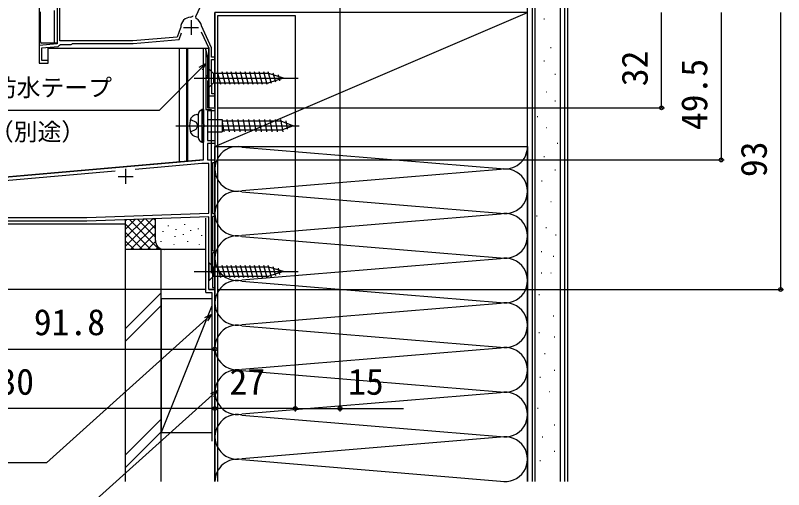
# Model space of a CAD drawing. Units: millimetres, scale not verified. Extents: x -525 to 525, y -783 to 778.
# Drawn here: x -194.3 to 63.7, y -248.9 to -89.6 of the extents above; entities that cross this region are included whole.
import ezdxf
from ezdxf.enums import TextEntityAlignment as Align

# ---------------------------------------------------------------- set-up
doc = ezdxf.new("R2010")
doc.units = ezdxf.units.MM
doc.header["$LTSCALE"] = 4
for name, color, linetype in [('0-2_YKK_11', 7, 'Continuous'), ('0-4_YKK_12', 2, 'Continuous'), ('0-5_YKK_13', 4, 'Continuous'), ('0-7_YKK_D', 6, 'Continuous'), ('0-9_YSS_K', 3, 'Continuous'), ('0-A_YSS_KE', 3, 'Continuous')]:
    doc.layers.add(name, color=color, linetype=linetype)
doc.styles.add('ＭＳ ゴシック', font='')
doc.styles.get('ＭＳ ゴシック').set_extended_font_data('MS Gothic')

msp = doc.modelspace()

# ---------------------------------------------------------------- linework, layer by layer
at = {"layer": '0-2_YKK_11'}
for p, q in [((-135.299, -91.2), (-135.299, -96.2)), ((-137.799, -93.7), (-132.799, -93.7)), ((-130.949, -126.96), (-130.949, -126.44)), ((-157.299, -141.2), (-157.299, -146.2)), ((-160.822, -141.945), (-212.012, -146.424)), ((-159.799, -143.7), (-154.799, -143.7))]:
    msp.add_line(p, q, dxfattribs=at)
for points in [[(-186.299, -66.4), (-186.299, -76.2), (-180.299, -76.2), (-180.299, -99.175), (-186.299, -99.7), (-186.299, -105.7), (-183.299, -105.7), (-183.299, -104.8), (-185.399, -104.8), (-185.399, -100.525), (-179.955, -100.048), (-179.507, -99.644), (-179.213, -99.4), (-175.599, -99.4), (-175.339, -99.25), (-175.079, -99.1), (-154.799, -99.1), (-139.299, -97.744), (-138.495, -95.536)], [(-133.556, -90.665), (-133.76, -90.02), (-124.099, -69.3), (-124.099, -68), (-121.499, -68), (-121.499, -71), (-120.699, -71), (-120.699, -68), (-118.999, -68), (-118.772, -67.897), (-118.562, -67.794), (-114.023, -67.556)], [(-138.799, -93.687), (-138.817, -93.788), (-139.948, -96.897), (-154.838, -98.2), (-179.399, -98.2), (-179.399, -76.102), (-174.048, -75.821)], [(-131.894, -95.134), (-129.299, -100.7), (-129.299, -116.7), (-127.299, -116.7), (-127.299, -116), (-128.299, -116), (-128.299, -112.9), (-128.349, -112.768), (-128.399, -112.635), (-128.399, -104.4), (-127.299, -104.4), (-127.299, -103.7), (-128.399, -103.7), (-128.399, -100.5), (-131.835, -93.132), (-131.858, -93.06)], [(-130.949, -126.44), (-131.099, -126.18), (-131.099, -100.737), (-130.577, -100.668), (-129.799, -103.573), (-129.799, -109.627), (-130.158, -110.25), (-130.199, -110.4), (-129.899, -110.7), (-129.299, -110.7), (-129.299, -111.2), (-129.599, -111.5), (-129.799, -111.7), (-129.799, -120.7), (-127.299, -120.7), (-127.299, -121.7), (-129.799, -121.7), (-129.799, -131.7), (-127.299, -131.7), (-127.299, -132.7), (-129.799, -132.7), (-129.799, -138.2), (-127.299, -138.2), (-127.299, -139.2), (-128.099, -139.2), (-128.099, -156.2), (-127.299, -156.2), (-127.299, -157.2), (-128.099, -157.2), (-128.099, -168.7), (-127.299, -168.7), (-127.299, -169.4), (-128.099, -169.4), (-128.099, -181), (-127.299, -181), (-127.299, -181.7), (-129.299, -181.7), (-129.299, -157.268), (-170.299, -158.7), (-217.299, -158.7)], [(-250.429, -148.58), (-131.099, -138.14), (-131.099, -127.22), (-130.949, -126.96)], [(-217.099, -151.973), (-217.099, -157.5), (-170.32, -157.5), (-129.299, -156.068), (-129.299, -139.4), (-131.731, -139.4), (-154.133, -141.36)]]:
    msp.add_lwpolyline(points, dxfattribs=at)
for centre, radius, start, end in [((-135.299, -93.7), 3.5, 92.26154, 179.78577), ((-135.476, -89.204), 1, 272.26153, 335.00001), ((-135.299, -93.7), 3.5, 10.53364, 60.14176)]:
    msp.add_arc(centre, radius, start, end, dxfattribs=at)
at = {"layer": '0-4_YKK_12'}
for p, q in [((-186.299, -65.988), (-186.299, -105.7)), ((-183.299, -100.7), (-129.299, -100.7)), ((-139.298, -100.7), (-139.298, -138.8)), ((-136.798, -100.7), (-136.798, -138.581)), ((-129.299, -101.68), (-129.299, -100.7)), ((-129.299, -116.7), (-129.299, -100.7)), ((-127.299, -120.3), (-127.299, -104.1)), ((-129.299, -116.7), (-129.299, -120.7)), ((-128.999, -120.7), (-129.299, -120.7)), ((-127.599, -120.7), (-127.299, -120.7)), ((-127.299, -120.4), (-127.299, -120.7)), ((-127.299, -120.7), (-127.299, -181.7)), ((-131.298, -138.1), (-220.297, -145.886)), ((-235.299, -159.7), (-157.303, -159.7)), ((-129.299, -181.7), (-129.299, -159.7)), ((-129.299, -181.7), (-127.299, -181.7))]:
    msp.add_line(p, q, dxfattribs=at)
for points in [[(-129.299, -116.7), (-127.299, -116.7), (-127.299, -88.7)], [(-186.299, -105.7), (-183.299, -105.7), (-183.299, -100.7)]]:
    msp.add_lwpolyline(points, dxfattribs=at)
at = {"layer": '0-5_YKK_13'}
for p, q in [((-185.899, -98.5), (-185.899, -88.457)), ((-181.299, -88.047), (-181.299, -98.5)), ((-180.798, -99), (-185.399, -99)), ((-180.599, -99), (-180.799, -99)), ((-180.788, -99), (-180.798, -99)), ((-136.499, -100.7), (-136.499, -138.497)), ((-130.501, -100.952), (-129.809, -103.535)), ((-130.308, -100.7), (-129.499, -100.7)), ((-129.299, -100.9), (-129.299, -110.5)), ((-129.799, -103.612), (-129.799, -110.5)), ((-129.299, -107.6), (-129.299, -113.8)), ((-129.299, -107.6), (-127.749, -109.15)), ((-134.299, -110.7), (-99.299, -110.7)), ((-129.599, -110.7), (-129.499, -110.7)), ((-109.215, -109.15), (-127.749, -109.15)), ((-127.749, -109.15), (-127.749, -112.25)), ((-125.322, -112.8), (-126.448, -108.6)), ((-123.769, -112.8), (-124.895, -108.6)), ((-122.216, -112.8), (-123.342, -108.6)), ((-120.663, -112.8), (-121.789, -108.6)), ((-119.111, -112.8), (-120.236, -108.6)), ((-117.558, -112.8), (-118.683, -108.6)), ((-116.005, -112.8), (-117.13, -108.6)), ((-114.452, -112.8), (-115.577, -108.6)), ((-112.899, -112.8), (-114.024, -108.6)), ((-111.346, -112.8), (-112.471, -108.6)), ((-109.793, -112.8), (-110.918, -108.6)), ((-108.309, -112.541), (-109.365, -108.6)), ((-104.299, -110.7), (-109.215, -109.15)), ((-104.299, -110.7), (-109.215, -112.25)), ((-106.877, -112.09), (-107.691, -109.054)), ((-105.446, -111.638), (-105.995, -109.588)), ((-129.299, -113.8), (-127.749, -112.25)), ((-127.749, -112.25), (-109.215, -112.25)), ((-132.23, -121.555), (-131.698, -121.2)), ((-131.698, -121.2), (-131.698, -132.2)), ((-131.099, -121.2), (-131.698, -121.2)), ((-131.099, -121.2), (-131.599, -121.2)), ((-131.099, -121.2), (-131.099, -132.2)), ((-133.391, -122.943), (-132.898, -122.9)), ((-132.898, -122.803), (-132.898, -130.598)), ((-135.55, -124.6), (-133.602, -125.55)), ((-133.602, -125.55), (-132.991, -126.7)), ((-129.799, -124.65), (-124.899, -124.65)), ((-124.899, -124.65), (-124.899, -128.75)), ((-104.899, -125.2), (-124.899, -125.2)), ((-124.899, -125.551), (-124.345, -128.75)), ((-123.255, -124.65), (-122.545, -128.75)), ((-121.455, -124.65), (-120.745, -128.75)), ((-119.655, -124.65), (-118.945, -128.75)), ((-117.855, -124.65), (-117.145, -128.75)), ((-116.055, -124.65), (-115.345, -128.75)), ((-114.255, -124.65), (-113.545, -128.75)), ((-112.455, -124.65), (-111.745, -128.75)), ((-110.655, -124.65), (-109.945, -128.75)), ((-108.855, -124.65), (-108.145, -128.75)), ((-107.055, -124.65), (-106.345, -128.75)), ((-105.255, -124.65), (-104.545, -128.75)), ((-104.899, -125.2), (-100.899, -126.7)), ((-103.471, -125.098), (-102.983, -127.847)), ((-140.443, -126.7), (-99.029, -126.7)), ((-135.55, -128.8), (-133.602, -127.85)), ((-133.602, -127.85), (-132.991, -126.7)), ((-129.799, -128.75), (-124.899, -128.75)), ((-104.899, -128.2), (-124.899, -128.2)), ((-100.899, -126.7), (-104.899, -128.2)), ((-133.391, -130.458), (-132.898, -130.5)), ((-132.23, -131.846), (-131.698, -132.2)), ((-131.098, -132.2), (-131.698, -132.2)), ((-131.099, -132.2), (-131.599, -132.2)), ((-131.599, -132.2), (-131.099, -132.2)), ((-129.298, -172.604), (-129.298, -178.804)), ((-129.298, -172.604), (-127.748, -174.154)), ((-109.214, -174.154), (-127.748, -174.154)), ((-127.748, -174.154), (-127.748, -177.254)), ((-125.322, -177.804), (-126.447, -173.604)), ((-123.769, -177.804), (-124.895, -173.604)), ((-122.216, -177.804), (-123.342, -173.604)), ((-120.663, -177.804), (-121.789, -173.604)), ((-119.11, -177.804), (-120.236, -173.604)), ((-117.557, -177.804), (-118.683, -173.604)), ((-116.005, -177.804), (-117.13, -173.604)), ((-114.452, -177.804), (-115.577, -173.604)), ((-112.899, -177.804), (-114.024, -173.604)), ((-111.346, -177.804), (-112.471, -173.604)), ((-109.793, -177.804), (-110.918, -173.604)), ((-108.309, -177.545), (-109.365, -173.604)), ((-104.298, -175.704), (-109.214, -174.154)), ((-106.877, -177.094), (-107.691, -174.057)), ((-105.445, -176.642), (-105.995, -174.592)), ((-134.298, -175.704), (-99.298, -175.704)), ((-129.298, -178.804), (-127.748, -177.254)), ((-127.748, -177.254), (-109.214, -177.254)), ((-104.298, -175.704), (-109.214, -177.254))]:
    msp.add_line(p, q, dxfattribs=at)
msp.add_lwpolyline([(-180.299, -98.7), (-180.351, -98.87), (-180.464, -98.968), (-180.599, -99)], dxfattribs=at)
for centre, radius, start, end in [((-185.399, -98.5), 0.5, 180, 188.23791), ((-185.399, -98.5), 0.5, 188.23791, 269), ((-185.399, -98.5), 0.5, 269, 270), ((-180.799, -98.5), 0.5, 180, 270), ((-130.308, -100.9), 0.2, 90, 195), ((-129.499, -100.9), 0.2, 0, 90), ((-130.099, -103.612), 0.3, 0, 15), ((-129.599, -110.5), 0.2, 180, 270), ((-129.499, -110.5), 0.2, 270, 0), ((-133.174, -125.434), 2.5, 94.97342, 168.76363), ((-131.398, -122.803), 1.5, 123.69007, 180), ((-126.799, -126.7), 9, 168.76363, 191.23637), ((-133.174, -127.967), 2.5, 191.23637, 265.02658), ((-131.398, -130.598), 1.5, 180, 236.30993)]:
    msp.add_arc(centre, radius, start, end, dxfattribs=at)
at = {"layer": '0-7_YKK_D'}
for p, q in [((-85.294, -51.9), (-85.294, -222.7)), ((-100.303, -89.7), (-100.303, -222.7)), ((-100.303, -89.7), (-100.303, -222.7)), ((22.701, -120.7), (22.701, -88.7)), ((42.701, -88.7), (42.701, -138.2)), ((62.701, -88.7), (62.701, -181.7)), ((-126.299, -120.7), (23.701, -120.7)), ((-126.599, -138.2), (43.701, -138.2)), ((-130.299, -181.7), (-363.3, -181.7)), ((-127.299, -182.7), (-127.299, -202.7)), ((-127.299, -182.7), (-127.299, -222.7)), ((-127.299, -182.7), (-127.299, -222.7)), ((-126.299, -181.7), (63.701, -181.7)), ((-219.097, -201.7), (-127.299, -201.7)), ((-127.299, -221.7), (-257.299, -221.7)), ((-100.303, -221.7), (-127.299, -221.7))]:
    msp.add_line(p, q, dxfattribs=at)
for points in [[(-130.298, -105.761), (-132.101, -107.564), (-146.07, -121.532), (-202.3, -121.532)], [(-132.585, -107.081), (-130.298, -105.761), (-131.618, -108.047)], [(-128.303, -189.963), (-130.198, -191.669), (-183.847, -239.975), (-272.332, -239.975)], [(-130.655, -191.161), (-128.303, -189.963), (-129.741, -192.177)], [(-126.303, -215.488), (-128.198, -217.194), (-179.335, -263.238), (-267.82, -263.238)], [(-128.655, -216.686), (-126.303, -215.488), (-127.741, -217.702)], [(-100.303, -221.7), (-85.294, -221.7), (-64.017, -221.7)]]:
    msp.add_lwpolyline(points, dxfattribs=at)
for centre in [(22.701, -120.7), (42.701, -138.2), (62.701, -181.7), (-127.299, -201.7), (-127.299, -221.7), (-127.299, -221.7), (-100.303, -221.7), (-100.303, -221.7), (-85.294, -221.7)]:
    msp.add_circle(centre, 0.637, dxfattribs=at)
at = {"layer": '0-9_YSS_K'}
for p, q in [((-20.803, -68.7), (-20.803, -246.2)), ((-11.303, -68.7), (-11.303, -246.2)), ((-8.803, -246.2), (-8.803, -68.7)), ((-127.303, -133.7), (-22.303, -88.7)), ((-16.834, -90.744), (-16.634, -90.744)), ((-19.818, -95.966), (-19.618, -95.966)), ((-14.596, -100.442), (-14.396, -100.442)), ((-16.834, -104.918), (-16.634, -104.918)), ((-13.104, -109.394), (-12.904, -109.394)), ((-19.818, -112.378), (-19.618, -112.378)), ((-16.088, -115.362), (-15.888, -115.362)), ((-13.104, -118.346), (-12.904, -118.346)), ((-19.072, -123.568), (-18.872, -123.568)), ((-16.088, -127.297), (-15.888, -127.297)), ((-127.303, -246.2), (-127.303, -133.7)), ((-127.303, -133.7), (-127.303, -246.2)), ((-118.271, -133.858), (-31.335, -141.042)), ((-22.303, -133.7), (-22.303, -246.2)), ((-12.358, -132.519), (-12.158, -132.519)), ((-16.834, -136.995), (-16.634, -136.995)), ((-31.335, -141.358), (-118.271, -148.542)), ((-13.104, -141.471), (-12.904, -141.471)), ((-17.58, -145.201), (-17.38, -145.201)), ((-118.271, -148.858), (-31.335, -156.042)), ((-14.52, -152.132), (-14.32, -152.132)), ((-31.335, -156.358), (-118.271, -163.542)), ((-19.322, -156.934), (-19.122, -156.934)), ((-157.303, -167.104), (-148.125, -157.925)), ((-157.303, -164.275), (-151.055, -158.028)), ((-157.303, -161.447), (-153.986, -158.13)), ((-157.303, -168.246), (-157.303, -158.246)), ((-157.303, -158.618), (-156.93, -158.246)), ((-157.303, -159.761), (-148.818, -168.246)), ((-156.034, -158.202), (-145.989, -168.246)), ((-155.617, -168.246), (-147.303, -159.932)), ((-153.301, -158.106), (-147.303, -164.104)), ((-150.568, -158.011), (-147.303, -161.275)), ((-147.835, -157.915), (-147.303, -158.447)), ((-147.303, -165.246), (-147.303, -157.897)), ((-137.572, -159.795), (-137.572, -159.995)), ((-127.303, -165.246), (-127.303, -158.525)), ((-144.808, -162.103), (-144.808, -162.303)), ((-142.977, -160.247), (-142.977, -160.447)), ((-140.468, -161.435), (-140.468, -161.635)), ((-135.461, -161.769), (-135.461, -161.969)), ((-132.954, -161.266), (-132.954, -161.466)), ((-16.121, -160.935), (-15.921, -160.935)), ((-157.303, -162.589), (-151.646, -168.246)), ((-152.788, -168.246), (-147.303, -162.761)), ((-140.802, -163.772), (-140.802, -163.972)), ((-138.009, -163.169), (-138.009, -163.369)), ((-131.789, -163.438), (-131.789, -163.638)), ((-118.271, -163.858), (-31.335, -171.042)), ((-12.919, -163.336), (-12.719, -163.336)), ((-157.303, -165.417), (-154.475, -168.246)), ((-149.96, -168.246), (-147.285, -165.571)), ((-147.131, -168.246), (-146.337, -167.451)), ((-145.475, -165.441), (-145.475, -165.641)), ((-141.136, -166.442), (-141.136, -166.642)), ((-136.462, -165.441), (-136.462, -165.641)), ((-132.621, -166.442), (-132.621, -166.642)), ((-144.303, -168.246), (-157.303, -168.246)), ((-130.303, -168.246), (-144.303, -168.246)), ((-17.721, -168.939), (-17.521, -168.939)), ((-31.335, -171.358), (-118.271, -178.542)), ((-13.72, -170.539), (-13.52, -170.539)), ((-17.721, -176.141), (-17.521, -176.141)), ((-14.52, -176.141), (-14.32, -176.141)), ((-118.271, -178.858), (-31.335, -186.042)), ((-145.303, -182.788), (-157.303, -194.788)), ((-145.303, -184.696), (-128.303, -184.696)), ((-145.303, -184.696), (-145.303, -229.696)), ((-127.303, -229.696), (-127.303, -184.696)), ((-18.522, -183.344), (-18.322, -183.344)), ((-157.303, -199.031), (-145.303, -187.031)), ((-128.303, -187.196), (-145.303, -229.696)), ((-31.335, -186.358), (-118.271, -193.542)), ((-13.72, -190.547), (-13.52, -190.547)), ((-118.271, -193.858), (-31.335, -201.042)), ((-18.522, -196.149), (-18.322, -196.149)), ((-13.386, -197.573), (-13.186, -197.573)), ((-31.335, -201.358), (-118.271, -208.542)), ((-16.588, -203.175), (-16.388, -203.175)), ((-118.271, -208.858), (-31.335, -216.042)), ((-13.386, -208.777), (-13.186, -208.777)), ((-18.188, -211.178), (-17.988, -211.178)), ((-31.335, -216.358), (-118.271, -223.542)), ((-14.987, -215.98), (-14.787, -215.98)), ((-18.988, -221.582), (-18.788, -221.582)), ((-118.271, -223.858), (-31.335, -231.042)), ((-145.303, -225.214), (-157.303, -237.214)), ((-145.303, -229.457), (-157.303, -241.457)), ((-13.386, -227.184), (-13.186, -227.184)), ((-145.303, -229.696), (-128.303, -229.696)), ((-31.335, -231.358), (-118.271, -238.542)), ((-17.388, -231.186), (-17.188, -231.186)), ((-13.386, -235.988), (-13.186, -235.988)), ((-118.271, -238.858), (-31.335, -246.042)), ((-18.188, -239.189), (-17.988, -239.189))]:
    msp.add_line(p, q, dxfattribs=at)
for centre, radius, start, end in [((-119.803, -141.2), 7.5, 78.21647, 281.78354), ((-29.803, -133.7), 7.5, 258.21647, 0), ((-29.803, -148.7), 7.5, 258.21647, 101.78354), ((-119.803, -156.2), 7.5, 78.21647, 281.78354), ((-29.803, -163.7), 7.5, 258.21647, 101.78354), ((-119.803, -171.2), 7.5, 78.21647, 281.78354), ((-144.303, -165.246), 3, 180, 270), ((-29.803, -178.7), 7.5, 258.21647, 101.78354), ((-119.803, -186.2), 7.5, 78.21647, 281.78354), ((-29.803, -193.7), 7.5, 258.21647, 101.78354), ((-119.803, -201.2), 7.5, 78.21647, 281.78354), ((-29.803, -208.7), 7.5, 258.21647, 101.78354), ((-119.803, -216.2), 7.5, 78.21647, 281.78354), ((-29.803, -223.7), 7.5, 258.21647, 101.78354), ((-119.803, -231.2), 7.5, 78.21647, 281.78354), ((-29.803, -238.7), 7.5, 258.21647, 101.78354), ((-119.803, -246.2), 7.5, 78.21647, 180)]:
    msp.add_arc(centre, radius, start, end, dxfattribs=at)
at = {"layer": '0-A_YSS_KE'}
for p, q in [((-22.303, -246.2), (-22.303, -68.7)), ((-19.803, -68.7), (-19.803, -246.2)), ((-126.303, -89.7), (-100.303, -89.7)), ((-126.303, -246.2), (-126.303, -89.7)), ((-130.303, -182.7), (-130.303, -157.7)), ((-157.303, -246.2), (-157.303, -168.246))]:
    msp.add_line(p, q, dxfattribs=at)
for points in [[(-9.803, -246.2), (-9.803, -68.7), (-22.303, -68.7)], [(-130.298, -101.708), (-130.298, -121.233), (-128.553, -121.233), (-128.553, -176.233)], [(-145.303, -246.2), (-145.303, -168.246), (-157.303, -168.246)], [(-130.303, -182.7), (-128.303, -182.7), (-128.303, -232.7)]]:
    msp.add_lwpolyline(points, dxfattribs=at)
msp.add_lwpolyline([(-22.303, -133.7), (-22.303, -88.7), (-127.303, -88.7), (-127.303, -133.7)], close=True, dxfattribs=at)

# ---------------------------------------------------------------- texts
at = {"layer": '0-7_YKK_D', "style": 'ＭＳ ゴシック'}
for s, p in [('32', (20.701, -113.427)), ('49.5', (40.701, -128.177)), ('93', (60.701, -143.961))]:
    msp.add_text(s, height=8.798, rotation=90, dxfattribs=at).set_placement(p, align=Align.BOTTOM_LEFT)
for s, height, p in [('防水テープ', 5.865, (-201.875, -118.581)), ('（別途）', 5.865, (-202.875, -133.414)), ('91.8', 8.798, (-188.13, -199.7)), ('130', 8.798, (-206.003, -219.7)), ('27', 8.798, (-122.426, -219.7)), ('15', 8.798, (-82.585, -219.7))]:
    msp.add_text(s, height=height, dxfattribs=at).set_placement(p, align=Align.BOTTOM_LEFT)

doc.saveas('drawing.dxf')
